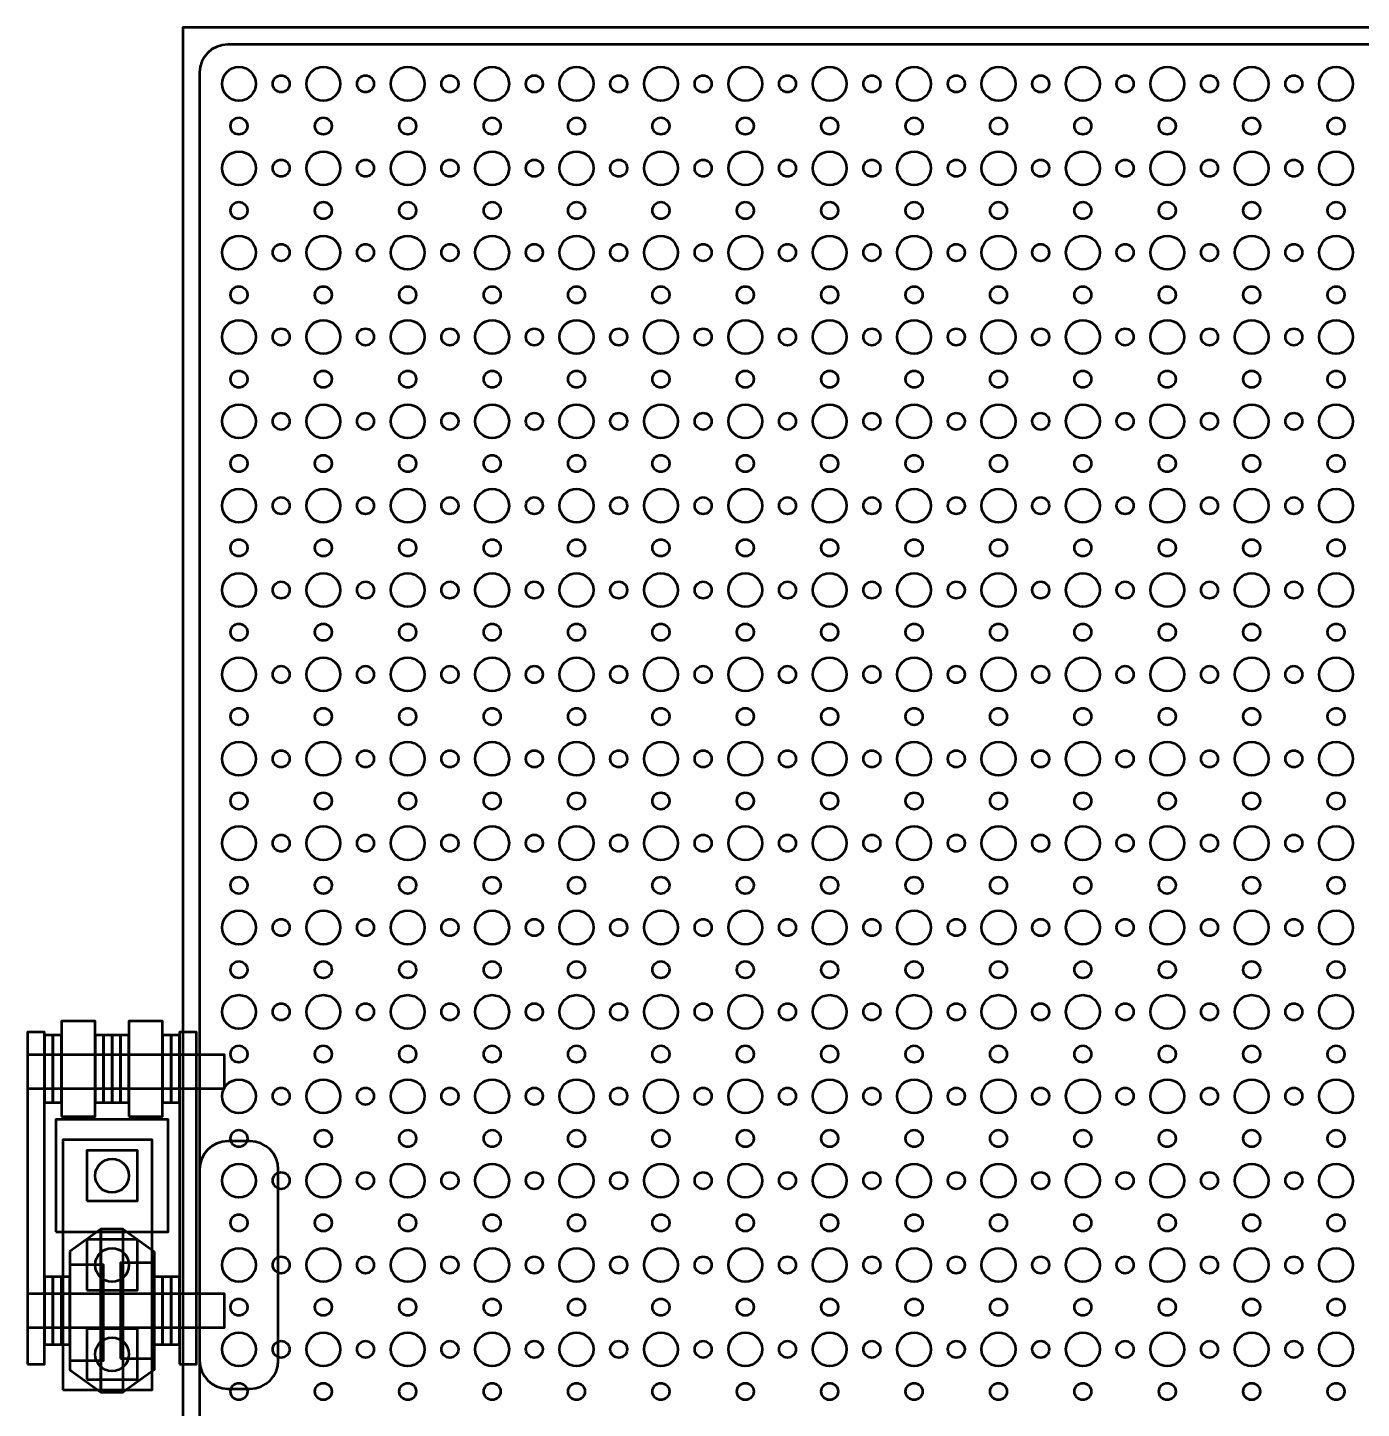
# Model space of a CAD drawing. Header units: centimetres. Extents: x -60 to 64, y -83 to 107.
# Drawn here: x -24.76 to -1.05, y 51.45 to 76 of the extents above; entities that cross this region are included whole.
import ezdxf

# ---------------------------------------------------------------- set-up
doc = ezdxf.new("R2010")
doc.units = ezdxf.units.CM
doc.header["$MEASUREMENT"] = 0
doc.layers.add('Layer 1', color=7, linetype='Continuous')

msp = doc.modelspace()

# ---------------------------------------------------------------- linework, layer by layer
at = {"layer": 'Layer 1', "color": 4, "lineweight": 53}
for points in [[(-22, 32), (22, 32), (22, 76), (-22, 76), (-22, 32)], [(-24.256, 54.5875), (-22.256, 54.5875), (-22.256, 56.5875), (-24.256, 56.5875), (-24.256, 54.5875)]]:
    msp.add_lwpolyline(points, close=True, dxfattribs=at)
at = {"layer": 'Layer 1', "color": 1, "lineweight": 53}
for points in [[(-24.15599, 56.6375), (-23.55599, 56.6375), (-23.55599, 58.3375), (-24.15599, 58.3375), (-24.15599, 56.6375)], [(-22.95599, 56.6375), (-22.35599, 56.6375), (-22.35599, 58.3375), (-22.95599, 58.3375), (-22.95599, 56.6375)], [(-23.10601, 52.33738), (-22.50601, 52.33738), (-22.50601, 54.03738), (-23.10601, 54.03738), (-23.10601, 52.33738)], [(-24.00601, 52.30432), (-23.40601, 52.30432), (-23.40601, 54.00432), (-24.00601, 54.00432), (-24.00601, 52.30432)]]:
    msp.add_lwpolyline(points, close=True, dxfattribs=at)
at = {"layer": 'Layer 1', "color": 30, "lineweight": 53}
for points in [[(-24.75599, 52.23751), (-24.45599, 52.23751), (-24.45599, 58.13751), (-24.75599, 58.13751), (-24.75599, 52.23751)], [(-22.05599, 52.23751), (-21.75599, 52.23751), (-21.75599, 58.13751), (-22.05599, 58.13751), (-22.05599, 52.23751)]]:
    msp.add_lwpolyline(points, close=True, dxfattribs=at)
at = {"layer": 'Layer 1', "color": 202, "lineweight": 53}
for points in [[(-24.45599, 56.8875), (-24.30599, 56.8875), (-24.30599, 58.0875), (-24.45599, 58.0875), (-24.45599, 56.8875)], [(-24.30599, 56.8875), (-24.15599, 56.8875), (-24.15599, 58.0875), (-24.30599, 58.0875), (-24.30599, 56.8875)], [(-23.55599, 56.8875), (-23.40599, 56.8875), (-23.40599, 58.0875), (-23.55599, 58.0875), (-23.55599, 56.8875)], [(-23.40599, 56.8875), (-23.25599, 56.8875), (-23.25599, 58.0875), (-23.40599, 58.0875), (-23.40599, 56.8875)], [(-23.25599, 56.8875), (-23.10599, 56.8875), (-23.10599, 58.0875), (-23.25599, 58.0875), (-23.25599, 56.8875)], [(-23.10599, 56.8875), (-22.95599, 56.8875), (-22.95599, 58.0875), (-23.10599, 58.0875), (-23.10599, 56.8875)], [(-22.35599, 56.8875), (-22.20599, 56.8875), (-22.20599, 58.0875), (-22.35599, 58.0875), (-22.35599, 56.8875)], [(-22.20599, 56.8875), (-22.05599, 56.8875), (-22.05599, 58.0875), (-22.20599, 58.0875), (-22.20599, 56.8875)], [(-24.45599, 52.58751), (-24.30599, 52.58751), (-24.30599, 53.78751), (-24.45599, 53.78751), (-24.45599, 52.58751)], [(-24.30599, 52.58751), (-24.15599, 52.58751), (-24.15599, 53.78751), (-24.30599, 53.78751), (-24.30599, 52.58751)], [(-24.15599, 52.58751), (-24.00599, 52.58751), (-24.00599, 53.78751), (-24.15599, 53.78751), (-24.15599, 52.58751)], [(-22.50599, 52.58751), (-22.35599, 52.58751), (-22.35599, 53.78751), (-22.50599, 53.78751), (-22.50599, 52.58751)], [(-22.35599, 52.58751), (-22.20599, 52.58751), (-22.20599, 53.78751), (-22.35599, 53.78751), (-22.35599, 52.58751)], [(-22.20599, 52.58751), (-22.05599, 52.58751), (-22.05599, 53.78751), (-22.20599, 53.78751), (-22.20599, 52.58751)]]:
    msp.add_lwpolyline(points, close=True, dxfattribs=at)
at = {"layer": 'Layer 1', "lineweight": 53}
for points in [[(-24.13001, 51.7775), (-22.54251, 51.7775), (-22.54251, 56.2225), (-24.13001, 56.2225), (-24.13001, 51.7775)], [(-23.706, 55.1375), (-22.806, 55.1375), (-22.806, 56.0375), (-23.706, 56.0375), (-23.706, 55.1375)], [(-23.45601, 51.73738), (-23.05601, 51.73738), (-23.05601, 54.63738), (-23.45601, 54.63738), (-23.45601, 51.73738)], [(-23.706, 53.55), (-22.806, 53.55), (-22.806, 54.45), (-23.706, 54.45), (-23.706, 53.55)], [(-23.706, 51.9625), (-22.806, 51.9625), (-22.806, 52.8625), (-23.706, 52.8625), (-23.706, 51.9625)]]:
    msp.add_lwpolyline(points, close=True, dxfattribs=at)
at = {"layer": 'Layer 1', "color": 6, "lineweight": 53}
for centre, major_axis in [((-20.99999, 74.99999), (0, 0.30001)), ((-20.25, 75), (0, 0.15)), ((-19.49999, 74.99999), (0, 0.30001)), ((-18.75, 75), (0, 0.15)), ((-17.99999, 74.99999), (0, 0.30001)), ((-17.25, 75), (0, 0.15)), ((-16.49999, 74.99999), (0, 0.30001)), ((-15.75, 75), (0, 0.15)), ((-14.99999, 74.99999), (0, 0.30001)), ((-14.25, 75), (0, 0.15)), ((-13.49999, 74.99999), (0, 0.30001)), ((-12.75, 75), (0, 0.15)), ((-11.99999, 74.99999), (0, 0.30001)), ((-11.25, 75), (0, 0.15)), ((-10.49999, 74.99999), (0, 0.30001)), ((-9.75, 75), (0, 0.15)), ((-8.99999, 74.99999), (0, 0.30001)), ((-8.25, 75), (0, 0.15)), ((-7.49999, 74.99999), (0, 0.30001)), ((-6.75, 75), (0, 0.15)), ((-5.99999, 74.99999), (0, 0.30001)), ((-5.25, 75), (0, 0.15)), ((-4.49999, 74.99999), (0, 0.30001)), ((-3.75, 75), (0, 0.15)), ((-2.99999, 74.99999), (0, 0.30001)), ((-2.25, 75), (0, 0.15)), ((-1.49999, 74.99999), (0, 0.30001)), ((-21, 74.25), (0, 0.15)), ((-19.5, 74.25), (0, 0.15)), ((-18, 74.25), (0, 0.15)), ((-16.5, 74.25), (0, 0.15)), ((-15, 74.25), (0, 0.15)), ((-13.5, 74.25), (0, 0.15)), ((-12, 74.25), (0, 0.15)), ((-10.5, 74.25), (0, 0.15)), ((-9, 74.25), (0, 0.15)), ((-7.5, 74.25), (0, 0.15)), ((-6, 74.25), (0, 0.15)), ((-4.5, 74.25), (0, 0.15)), ((-3, 74.25), (0, 0.15)), ((-1.5, 74.25), (0, 0.15)), ((-20.99999, 73.49999), (0, 0.30001)), ((-20.25, 73.5), (0, 0.15)), ((-19.49999, 73.49999), (0, 0.30001)), ((-18.75, 73.5), (0, 0.15)), ((-17.99999, 73.49999), (0, 0.30001)), ((-17.25, 73.5), (0, 0.15)), ((-16.49999, 73.49999), (0, 0.30001)), ((-15.75, 73.5), (0, 0.15)), ((-14.99999, 73.49999), (0, 0.30001)), ((-14.25, 73.5), (0, 0.15)), ((-13.49999, 73.49999), (0, 0.30001)), ((-12.75, 73.5), (0, 0.15)), ((-11.99999, 73.49999), (0, 0.30001)), ((-11.25, 73.5), (0, 0.15)), ((-10.49999, 73.49999), (0, 0.30001)), ((-9.75, 73.5), (0, 0.15)), ((-8.99999, 73.49999), (0, 0.30001)), ((-8.25, 73.5), (0, 0.15)), ((-7.49999, 73.49999), (0, 0.30001)), ((-6.75, 73.5), (0, 0.15)), ((-5.99999, 73.49999), (0, 0.30001)), ((-5.25, 73.5), (0, 0.15)), ((-4.49999, 73.49999), (0, 0.30001)), ((-3.75, 73.5), (0, 0.15)), ((-2.99999, 73.49999), (0, 0.30001)), ((-2.25, 73.5), (0, 0.15)), ((-1.49999, 73.49999), (0, 0.30001)), ((-21, 72.75), (0, 0.15)), ((-19.5, 72.75), (0, 0.15)), ((-18, 72.75), (0, 0.15)), ((-16.5, 72.75), (0, 0.15)), ((-15, 72.75), (0, 0.15)), ((-13.5, 72.75), (0, 0.15)), ((-12, 72.75), (0, 0.15)), ((-10.5, 72.75), (0, 0.15)), ((-9, 72.75), (0, 0.15)), ((-7.5, 72.75), (0, 0.15)), ((-6, 72.75), (0, 0.15)), ((-4.5, 72.75), (0, 0.15)), ((-3, 72.75), (0, 0.15)), ((-1.5, 72.75), (0, 0.15)), ((-20.99999, 71.99999), (0, 0.30001)), ((-19.49999, 71.99999), (0, 0.30001)), ((-17.99999, 71.99999), (0, 0.30001)), ((-16.49999, 71.99999), (0, 0.30001)), ((-14.99999, 71.99999), (0, 0.30001)), ((-13.49999, 71.99999), (0, 0.30001)), ((-11.99999, 71.99999), (0, 0.30001)), ((-10.49999, 71.99999), (0, 0.30001)), ((-8.99999, 71.99999), (0, 0.30001)), ((-7.49999, 71.99999), (0, 0.30001)), ((-5.99999, 71.99999), (0, 0.30001)), ((-4.49999, 71.99999), (0, 0.30001)), ((-2.99999, 71.99999), (0, 0.30001)), ((-1.49999, 71.99999), (0, 0.30001)), ((-20.25, 72), (0, 0.15)), ((-18.75, 72), (0, 0.15)), ((-17.25, 72), (0, 0.15)), ((-15.75, 72), (0, 0.15)), ((-14.25, 72), (0, 0.15)), ((-12.75, 72), (0, 0.15)), ((-11.25, 72), (0, 0.15)), ((-9.75, 72), (0, 0.15)), ((-8.25, 72), (0, 0.15)), ((-6.75, 72), (0, 0.15)), ((-5.25, 72), (0, 0.15)), ((-3.75, 72), (0, 0.15)), ((-2.25, 72), (0, 0.15)), ((-21, 71.25), (0, 0.15)), ((-19.5, 71.25), (0, 0.15)), ((-18, 71.25), (0, 0.15)), ((-16.5, 71.25), (0, 0.15)), ((-15, 71.25), (0, 0.15)), ((-13.5, 71.25), (0, 0.15)), ((-12, 71.25), (0, 0.15)), ((-10.5, 71.25), (0, 0.15)), ((-9, 71.25), (0, 0.15)), ((-7.5, 71.25), (0, 0.15)), ((-6, 71.25), (0, 0.15)), ((-4.5, 71.25), (0, 0.15)), ((-3, 71.25), (0, 0.15)), ((-1.5, 71.25), (0, 0.15)), ((-20.99999, 70.49999), (0, 0.30001)), ((-19.49999, 70.49999), (0, 0.30001)), ((-17.99999, 70.49999), (0, 0.30001)), ((-16.49999, 70.49999), (0, 0.30001)), ((-14.99999, 70.49999), (0, 0.30001)), ((-13.49999, 70.49999), (0, 0.30001)), ((-11.99999, 70.49999), (0, 0.30001)), ((-10.49999, 70.49999), (0, 0.30001)), ((-8.99999, 70.49999), (0, 0.30001)), ((-7.49999, 70.49999), (0, 0.30001)), ((-5.99999, 70.49999), (0, 0.30001)), ((-4.49999, 70.49999), (0, 0.30001)), ((-2.99999, 70.49999), (0, 0.30001)), ((-1.49999, 70.49999), (0, 0.30001)), ((-20.25, 70.5), (0, 0.15)), ((-18.75, 70.5), (0, 0.15)), ((-17.25, 70.5), (0, 0.15)), ((-15.75, 70.5), (0, 0.15)), ((-14.25, 70.5), (0, 0.15)), ((-12.75, 70.5), (0, 0.15)), ((-11.25, 70.5), (0, 0.15)), ((-9.75, 70.5), (0, 0.15)), ((-8.25, 70.5), (0, 0.15)), ((-6.75, 70.5), (0, 0.15)), ((-5.25, 70.5), (0, 0.15)), ((-3.75, 70.5), (0, 0.15)), ((-2.25, 70.5), (0, 0.15)), ((-21, 69.75), (0, 0.15)), ((-19.5, 69.75), (0, 0.15)), ((-18, 69.75), (0, 0.15)), ((-16.5, 69.75), (0, 0.15)), ((-15, 69.75), (0, 0.15)), ((-13.5, 69.75), (0, 0.15)), ((-12, 69.75), (0, 0.15)), ((-10.5, 69.75), (0, 0.15)), ((-9, 69.75), (0, 0.15)), ((-7.5, 69.75), (0, 0.15)), ((-6, 69.75), (0, 0.15)), ((-4.5, 69.75), (0, 0.15)), ((-3, 69.75), (0, 0.15)), ((-1.5, 69.75), (0, 0.15)), ((-20.99999, 68.99999), (0, 0.30001)), ((-19.49999, 68.99999), (0, 0.30001)), ((-17.99999, 68.99999), (0, 0.30001)), ((-16.49999, 68.99999), (0, 0.30001)), ((-14.99999, 68.99999), (0, 0.30001)), ((-13.49999, 68.99999), (0, 0.30001)), ((-11.99999, 68.99999), (0, 0.30001)), ((-10.49999, 68.99999), (0, 0.30001)), ((-8.99999, 68.99999), (0, 0.30001)), ((-7.49999, 68.99999), (0, 0.30001)), ((-5.99999, 68.99999), (0, 0.30001)), ((-4.49999, 68.99999), (0, 0.30001)), ((-2.99999, 68.99999), (0, 0.30001)), ((-1.49999, 68.99999), (0, 0.30001)), ((-20.25, 69), (0, 0.15)), ((-18.75, 69), (0, 0.15)), ((-17.25, 69), (0, 0.15)), ((-15.75, 69), (0, 0.15)), ((-14.25, 69), (0, 0.15)), ((-12.75, 69), (0, 0.15)), ((-11.25, 69), (0, 0.15)), ((-9.75, 69), (0, 0.15)), ((-8.25, 69), (0, 0.15)), ((-6.75, 69), (0, 0.15)), ((-5.25, 69), (0, 0.15)), ((-3.75, 69), (0, 0.15)), ((-2.25, 69), (0, 0.15)), ((-21, 68.25), (0, 0.15)), ((-19.5, 68.25), (0, 0.15)), ((-18, 68.25), (0, 0.15)), ((-16.5, 68.25), (0, 0.15)), ((-15, 68.25), (0, 0.15)), ((-13.5, 68.25), (0, 0.15)), ((-12, 68.25), (0, 0.15)), ((-10.5, 68.25), (0, 0.15)), ((-9, 68.25), (0, 0.15)), ((-7.5, 68.25), (0, 0.15)), ((-6, 68.25), (0, 0.15)), ((-4.5, 68.25), (0, 0.15)), ((-3, 68.25), (0, 0.15)), ((-1.5, 68.25), (0, 0.15)), ((-20.99999, 67.49999), (0, 0.30001)), ((-19.49999, 67.49999), (0, 0.30001)), ((-17.99999, 67.49999), (0, 0.30001)), ((-16.49999, 67.49999), (0, 0.30001)), ((-14.99999, 67.49999), (0, 0.30001)), ((-13.49999, 67.49999), (0, 0.30001)), ((-11.99999, 67.49999), (0, 0.30001)), ((-10.49999, 67.49999), (0, 0.30001)), ((-8.99999, 67.49999), (0, 0.30001)), ((-7.49999, 67.49999), (0, 0.30001)), ((-5.99999, 67.49999), (0, 0.30001)), ((-4.49999, 67.49999), (0, 0.30001)), ((-2.99999, 67.49999), (0, 0.30001)), ((-1.49999, 67.49999), (0, 0.30001)), ((-20.25, 67.5), (0, 0.15)), ((-18.75, 67.5), (0, 0.15)), ((-17.25, 67.5), (0, 0.15)), ((-15.75, 67.5), (0, 0.15)), ((-14.25, 67.5), (0, 0.15)), ((-12.75, 67.5), (0, 0.15)), ((-11.25, 67.5), (0, 0.15)), ((-9.75, 67.5), (0, 0.15)), ((-8.25, 67.5), (0, 0.15)), ((-6.75, 67.5), (0, 0.15)), ((-5.25, 67.5), (0, 0.15)), ((-3.75, 67.5), (0, 0.15)), ((-2.25, 67.5), (0, 0.15)), ((-21, 66.75), (0, 0.15)), ((-19.5, 66.75), (0, 0.15)), ((-18, 66.75), (0, 0.15)), ((-16.5, 66.75), (0, 0.15)), ((-15, 66.75), (0, 0.15)), ((-13.5, 66.75), (0, 0.15)), ((-12, 66.75), (0, 0.15)), ((-10.5, 66.75), (0, 0.15)), ((-9, 66.75), (0, 0.15)), ((-7.5, 66.75), (0, 0.15)), ((-6, 66.75), (0, 0.15)), ((-4.5, 66.75), (0, 0.15)), ((-3, 66.75), (0, 0.15)), ((-1.5, 66.75), (0, 0.15)), ((-20.99999, 65.99999), (0, 0.30001)), ((-19.49999, 65.99999), (0, 0.30001)), ((-17.99999, 65.99999), (0, 0.30001)), ((-16.49999, 65.99999), (0, 0.30001)), ((-14.99999, 65.99999), (0, 0.30001)), ((-13.49999, 65.99999), (0, 0.30001)), ((-11.99999, 65.99999), (0, 0.30001)), ((-10.49999, 65.99999), (0, 0.30001)), ((-8.99999, 65.99999), (0, 0.30001)), ((-7.49999, 65.99999), (0, 0.30001)), ((-5.99999, 65.99999), (0, 0.30001)), ((-4.49999, 65.99999), (0, 0.30001)), ((-2.99999, 65.99999), (0, 0.30001)), ((-1.49999, 65.99999), (0, 0.30001)), ((-20.25, 66), (0, 0.15)), ((-18.75, 66), (0, 0.15)), ((-17.25, 66), (0, 0.15)), ((-15.75, 66), (0, 0.15)), ((-14.25, 66), (0, 0.15)), ((-12.75, 66), (0, 0.15)), ((-11.25, 66), (0, 0.15)), ((-9.75, 66), (0, 0.15)), ((-8.25, 66), (0, 0.15)), ((-6.75, 66), (0, 0.15)), ((-5.25, 66), (0, 0.15)), ((-3.75, 66), (0, 0.15)), ((-2.25, 66), (0, 0.15)), ((-21, 65.25), (0, 0.15)), ((-19.5, 65.25), (0, 0.15)), ((-18, 65.25), (0, 0.15)), ((-16.5, 65.25), (0, 0.15)), ((-15, 65.25), (0, 0.15)), ((-13.5, 65.25), (0, 0.15)), ((-12, 65.25), (0, 0.15)), ((-10.5, 65.25), (0, 0.15)), ((-9, 65.25), (0, 0.15)), ((-7.5, 65.25), (0, 0.15)), ((-6, 65.25), (0, 0.15)), ((-4.5, 65.25), (0, 0.15)), ((-3, 65.25), (0, 0.15)), ((-1.5, 65.25), (0, 0.15)), ((-20.99999, 64.49999), (0, 0.30001)), ((-20.25, 64.5), (0, 0.15)), ((-19.49999, 64.49999), (0, 0.30001)), ((-18.75, 64.5), (0, 0.15)), ((-17.99999, 64.49999), (0, 0.30001)), ((-17.25, 64.5), (0, 0.15)), ((-16.49999, 64.49999), (0, 0.30001)), ((-15.75, 64.5), (0, 0.15)), ((-14.99999, 64.49999), (0, 0.30001)), ((-14.25, 64.5), (0, 0.15)), ((-13.49999, 64.49999), (0, 0.30001)), ((-12.75, 64.5), (0, 0.15)), ((-11.99999, 64.49999), (0, 0.30001)), ((-11.25, 64.5), (0, 0.15)), ((-10.49999, 64.49999), (0, 0.30001)), ((-9.75, 64.5), (0, 0.15)), ((-8.99999, 64.49999), (0, 0.30001)), ((-8.25, 64.5), (0, 0.15)), ((-7.49999, 64.49999), (0, 0.30001)), ((-6.75, 64.5), (0, 0.15)), ((-5.99999, 64.49999), (0, 0.30001)), ((-5.25, 64.5), (0, 0.15)), ((-4.49999, 64.49999), (0, 0.30001)), ((-3.75, 64.5), (0, 0.15)), ((-2.99999, 64.49999), (0, 0.30001)), ((-2.25, 64.5), (0, 0.15)), ((-1.49999, 64.49999), (0, 0.30001)), ((-21, 63.75), (0, 0.15)), ((-19.5, 63.75), (0, 0.15)), ((-18, 63.75), (0, 0.15)), ((-16.5, 63.75), (0, 0.15)), ((-15, 63.75), (0, 0.15)), ((-13.5, 63.75), (0, 0.15)), ((-12, 63.75), (0, 0.15)), ((-10.5, 63.75), (0, 0.15)), ((-9, 63.75), (0, 0.15)), ((-7.5, 63.75), (0, 0.15)), ((-6, 63.75), (0, 0.15)), ((-4.5, 63.75), (0, 0.15)), ((-3, 63.75), (0, 0.15)), ((-1.5, 63.75), (0, 0.15)), ((-20.99999, 62.99999), (0, 0.30001)), ((-20.25, 63), (0, 0.15)), ((-19.49999, 62.99999), (0, 0.30001)), ((-18.75, 63), (0, 0.15)), ((-17.99999, 62.99999), (0, 0.30001)), ((-17.25, 63), (0, 0.15)), ((-16.49999, 62.99999), (0, 0.30001)), ((-15.75, 63), (0, 0.15)), ((-14.99999, 62.99999), (0, 0.30001)), ((-14.25, 63), (0, 0.15)), ((-13.49999, 62.99999), (0, 0.30001)), ((-12.75, 63), (0, 0.15)), ((-11.99999, 62.99999), (0, 0.30001)), ((-11.25, 63), (0, 0.15)), ((-10.49999, 62.99999), (0, 0.30001)), ((-9.75, 63), (0, 0.15)), ((-8.99999, 62.99999), (0, 0.30001)), ((-8.25, 63), (0, 0.15)), ((-7.49999, 62.99999), (0, 0.30001)), ((-6.75, 63), (0, 0.15)), ((-5.99999, 62.99999), (0, 0.30001)), ((-5.25, 63), (0, 0.15)), ((-4.49999, 62.99999), (0, 0.30001)), ((-3.75, 63), (0, 0.15)), ((-2.99999, 62.99999), (0, 0.30001)), ((-2.25, 63), (0, 0.15)), ((-1.49999, 62.99999), (0, 0.30001)), ((-21, 62.25), (0, 0.15)), ((-19.5, 62.25), (0, 0.15)), ((-18, 62.25), (0, 0.15)), ((-16.5, 62.25), (0, 0.15)), ((-15, 62.25), (0, 0.15)), ((-13.5, 62.25), (0, 0.15)), ((-12, 62.25), (0, 0.15)), ((-10.5, 62.25), (0, 0.15)), ((-9, 62.25), (0, 0.15)), ((-7.5, 62.25), (0, 0.15)), ((-6, 62.25), (0, 0.15)), ((-4.5, 62.25), (0, 0.15)), ((-3, 62.25), (0, 0.15)), ((-1.5, 62.25), (0, 0.15)), ((-20.99999, 61.49999), (0, 0.30001)), ((-20.25, 61.5), (0, 0.15)), ((-19.49999, 61.49999), (0, 0.30001)), ((-18.75, 61.5), (0, 0.15)), ((-17.99999, 61.49999), (0, 0.30001)), ((-17.25, 61.5), (0, 0.15)), ((-16.49999, 61.49999), (0, 0.30001)), ((-15.75, 61.5), (0, 0.15)), ((-14.99999, 61.49999), (0, 0.30001)), ((-14.25, 61.5), (0, 0.15)), ((-13.49999, 61.49999), (0, 0.30001)), ((-12.75, 61.5), (0, 0.15)), ((-11.99999, 61.49999), (0, 0.30001)), ((-11.25, 61.5), (0, 0.15)), ((-10.49999, 61.49999), (0, 0.30001)), ((-9.75, 61.5), (0, 0.15)), ((-8.99999, 61.49999), (0, 0.30001)), ((-8.25, 61.5), (0, 0.15)), ((-7.49999, 61.49999), (0, 0.30001)), ((-6.75, 61.5), (0, 0.15)), ((-5.99999, 61.49999), (0, 0.30001)), ((-5.25, 61.5), (0, 0.15)), ((-4.49999, 61.49999), (0, 0.30001)), ((-3.75, 61.5), (0, 0.15)), ((-2.99999, 61.49999), (0, 0.30001)), ((-2.25, 61.5), (0, 0.15)), ((-1.49999, 61.49999), (0, 0.30001)), ((-21, 60.75), (0, 0.15)), ((-19.5, 60.75), (0, 0.15)), ((-18, 60.75), (0, 0.15)), ((-16.5, 60.75), (0, 0.15)), ((-15, 60.75), (0, 0.15)), ((-13.5, 60.75), (0, 0.15)), ((-12, 60.75), (0, 0.15)), ((-10.5, 60.75), (0, 0.15)), ((-9, 60.75), (0, 0.15)), ((-7.5, 60.75), (0, 0.15)), ((-6, 60.75), (0, 0.15)), ((-4.5, 60.75), (0, 0.15)), ((-3, 60.75), (0, 0.15)), ((-1.5, 60.75), (0, 0.15)), ((-20.99999, 59.99999), (0, 0.30001)), ((-20.25, 60), (0, 0.15)), ((-19.49999, 59.99999), (0, 0.30001)), ((-18.75, 60), (0, 0.15)), ((-17.99999, 59.99999), (0, 0.30001)), ((-17.25, 60), (0, 0.15)), ((-16.49999, 59.99999), (0, 0.30001)), ((-15.75, 60), (0, 0.15)), ((-14.99999, 59.99999), (0, 0.30001)), ((-14.25, 60), (0, 0.15)), ((-13.49999, 59.99999), (0, 0.30001)), ((-12.75, 60), (0, 0.15)), ((-11.99999, 59.99999), (0, 0.30001)), ((-11.25, 60), (0, 0.15)), ((-10.49999, 59.99999), (0, 0.30001)), ((-9.75, 60), (0, 0.15)), ((-8.99999, 59.99999), (0, 0.30001)), ((-8.25, 60), (0, 0.15)), ((-7.49999, 59.99999), (0, 0.30001)), ((-6.75, 60), (0, 0.15)), ((-5.99999, 59.99999), (0, 0.30001)), ((-5.25, 60), (0, 0.15)), ((-4.49999, 59.99999), (0, 0.30001)), ((-3.75, 60), (0, 0.15)), ((-2.99999, 59.99999), (0, 0.30001)), ((-2.25, 60), (0, 0.15)), ((-1.49999, 59.99999), (0, 0.30001)), ((-21, 59.25), (0, 0.15)), ((-19.5, 59.25), (0, 0.15)), ((-18, 59.25), (0, 0.15)), ((-16.5, 59.25), (0, 0.15)), ((-15, 59.25), (0, 0.15)), ((-13.5, 59.25), (0, 0.15)), ((-12, 59.25), (0, 0.15)), ((-10.5, 59.25), (0, 0.15)), ((-9, 59.25), (0, 0.15)), ((-7.5, 59.25), (0, 0.15)), ((-6, 59.25), (0, 0.15)), ((-4.5, 59.25), (0, 0.15)), ((-3, 59.25), (0, 0.15)), ((-1.5, 59.25), (0, 0.15)), ((-20.99999, 58.49999), (0, 0.30001)), ((-19.49999, 58.49999), (0, 0.30001)), ((-17.99999, 58.49999), (0, 0.30001)), ((-16.49999, 58.49999), (0, 0.30001)), ((-14.99999, 58.49999), (0, 0.30001)), ((-13.49999, 58.49999), (0, 0.30001)), ((-11.99999, 58.49999), (0, 0.30001)), ((-10.49999, 58.49999), (0, 0.30001)), ((-8.99999, 58.49999), (0, 0.30001)), ((-7.49999, 58.49999), (0, 0.30001)), ((-5.99999, 58.49999), (0, 0.30001)), ((-4.49999, 58.49999), (0, 0.30001)), ((-2.99999, 58.49999), (0, 0.30001)), ((-1.49999, 58.49999), (0, 0.30001)), ((-20.25, 58.5), (0, 0.15)), ((-18.75, 58.5), (0, 0.15)), ((-17.25, 58.5), (0, 0.15)), ((-15.75, 58.5), (0, 0.15)), ((-14.25, 58.5), (0, 0.15)), ((-12.75, 58.5), (0, 0.15)), ((-11.25, 58.5), (0, 0.15)), ((-9.75, 58.5), (0, 0.15)), ((-8.25, 58.5), (0, 0.15)), ((-6.75, 58.5), (0, 0.15)), ((-5.25, 58.5), (0, 0.15)), ((-3.75, 58.5), (0, 0.15)), ((-2.25, 58.5), (0, 0.15)), ((-21, 57.75), (0, 0.15)), ((-19.5, 57.75), (0, 0.15)), ((-18, 57.75), (0, 0.15)), ((-16.5, 57.75), (0, 0.15)), ((-15, 57.75), (0, 0.15)), ((-13.5, 57.75), (0, 0.15)), ((-12, 57.75), (0, 0.15)), ((-10.5, 57.75), (0, 0.15)), ((-9, 57.75), (0, 0.15)), ((-7.5, 57.75), (0, 0.15)), ((-6, 57.75), (0, 0.15)), ((-4.5, 57.75), (0, 0.15)), ((-3, 57.75), (0, 0.15)), ((-1.5, 57.75), (0, 0.15)), ((-20.99999, 56.99999), (0, 0.30001)), ((-19.49999, 56.99999), (0, 0.30001)), ((-17.99999, 56.99999), (0, 0.30001)), ((-16.49999, 56.99999), (0, 0.30001)), ((-14.99999, 56.99999), (0, 0.30001)), ((-13.49999, 56.99999), (0, 0.30001)), ((-11.99999, 56.99999), (0, 0.30001)), ((-10.49999, 56.99999), (0, 0.30001)), ((-8.99999, 56.99999), (0, 0.30001)), ((-7.49999, 56.99999), (0, 0.30001)), ((-5.99999, 56.99999), (0, 0.30001)), ((-4.49999, 56.99999), (0, 0.30001)), ((-2.99999, 56.99999), (0, 0.30001)), ((-1.49999, 56.99999), (0, 0.30001)), ((-20.25, 57), (0, 0.15)), ((-18.75, 57), (0, 0.15)), ((-17.25, 57), (0, 0.15)), ((-15.75, 57), (0, 0.15)), ((-14.25, 57), (0, 0.15)), ((-12.75, 57), (0, 0.15)), ((-11.25, 57), (0, 0.15)), ((-9.75, 57), (0, 0.15)), ((-8.25, 57), (0, 0.15)), ((-6.75, 57), (0, 0.15)), ((-5.25, 57), (0, 0.15)), ((-3.75, 57), (0, 0.15)), ((-2.25, 57), (0, 0.15)), ((-21, 56.25), (0, 0.15)), ((-19.5, 56.25), (0, 0.15)), ((-18, 56.25), (0, 0.15)), ((-16.5, 56.25), (0, 0.15)), ((-15, 56.25), (0, 0.15)), ((-13.5, 56.25), (0, 0.15)), ((-12, 56.25), (0, 0.15)), ((-10.5, 56.25), (0, 0.15)), ((-9, 56.25), (0, 0.15)), ((-7.5, 56.25), (0, 0.15)), ((-6, 56.25), (0, 0.15)), ((-4.5, 56.25), (0, 0.15)), ((-3, 56.25), (0, 0.15)), ((-1.5, 56.25), (0, 0.15)), ((-20.99999, 55.49999), (0, 0.30001)), ((-19.49999, 55.49999), (0, 0.30001)), ((-17.99999, 55.49999), (0, 0.30001)), ((-16.49999, 55.49999), (0, 0.30001)), ((-14.99999, 55.49999), (0, 0.30001)), ((-13.49999, 55.49999), (0, 0.30001)), ((-11.99999, 55.49999), (0, 0.30001)), ((-10.49999, 55.49999), (0, 0.30001)), ((-8.99999, 55.49999), (0, 0.30001)), ((-7.49999, 55.49999), (0, 0.30001)), ((-5.99999, 55.49999), (0, 0.30001)), ((-4.49999, 55.49999), (0, 0.30001)), ((-2.99999, 55.49999), (0, 0.30001)), ((-1.49999, 55.49999), (0, 0.30001)), ((-20.25, 55.5), (0, 0.15)), ((-18.75, 55.5), (0, 0.15)), ((-17.25, 55.5), (0, 0.15)), ((-15.75, 55.5), (0, 0.15)), ((-14.25, 55.5), (0, 0.15)), ((-12.75, 55.5), (0, 0.15)), ((-11.25, 55.5), (0, 0.15)), ((-9.75, 55.5), (0, 0.15)), ((-8.25, 55.5), (0, 0.15)), ((-6.75, 55.5), (0, 0.15)), ((-5.25, 55.5), (0, 0.15)), ((-3.75, 55.5), (0, 0.15)), ((-2.25, 55.5), (0, 0.15)), ((-21, 54.75), (0, 0.15)), ((-19.5, 54.75), (0, 0.15)), ((-18, 54.75), (0, 0.15)), ((-16.5, 54.75), (0, 0.15)), ((-15, 54.75), (0, 0.15)), ((-13.5, 54.75), (0, 0.15)), ((-12, 54.75), (0, 0.15)), ((-10.5, 54.75), (0, 0.15)), ((-9, 54.75), (0, 0.15)), ((-7.5, 54.75), (0, 0.15)), ((-6, 54.75), (0, 0.15)), ((-4.5, 54.75), (0, 0.15)), ((-3, 54.75), (0, 0.15)), ((-1.5, 54.75), (0, 0.15)), ((-20.99999, 53.99999), (0, 0.30001)), ((-19.49999, 53.99999), (0, 0.30001)), ((-17.99999, 53.99999), (0, 0.30001)), ((-16.49999, 53.99999), (0, 0.30001)), ((-14.99999, 53.99999), (0, 0.30001)), ((-13.49999, 53.99999), (0, 0.30001)), ((-11.99999, 53.99999), (0, 0.30001)), ((-10.49999, 53.99999), (0, 0.30001)), ((-8.99999, 53.99999), (0, 0.30001)), ((-7.49999, 53.99999), (0, 0.30001)), ((-5.99999, 53.99999), (0, 0.30001)), ((-4.49999, 53.99999), (0, 0.30001)), ((-2.99999, 53.99999), (0, 0.30001)), ((-1.49999, 53.99999), (0, 0.30001)), ((-20.25, 54), (0, 0.15)), ((-18.75, 54), (0, 0.15)), ((-17.25, 54), (0, 0.15)), ((-15.75, 54), (0, 0.15)), ((-14.25, 54), (0, 0.15)), ((-12.75, 54), (0, 0.15)), ((-11.25, 54), (0, 0.15)), ((-9.75, 54), (0, 0.15)), ((-8.25, 54), (0, 0.15)), ((-6.75, 54), (0, 0.15)), ((-5.25, 54), (0, 0.15)), ((-3.75, 54), (0, 0.15)), ((-2.25, 54), (0, 0.15)), ((-21, 53.25), (0, 0.15)), ((-19.5, 53.25), (0, 0.15)), ((-18, 53.25), (0, 0.15)), ((-16.5, 53.25), (0, 0.15)), ((-15, 53.25), (0, 0.15)), ((-13.5, 53.25), (0, 0.15)), ((-12, 53.25), (0, 0.15)), ((-10.5, 53.25), (0, 0.15)), ((-9, 53.25), (0, 0.15)), ((-7.5, 53.25), (0, 0.15)), ((-6, 53.25), (0, 0.15)), ((-4.5, 53.25), (0, 0.15)), ((-3, 53.25), (0, 0.15)), ((-1.5, 53.25), (0, 0.15)), ((-20.99999, 52.49999), (0, 0.30001)), ((-19.49999, 52.49999), (0, 0.30001)), ((-17.99999, 52.49999), (0, 0.30001)), ((-16.49999, 52.49999), (0, 0.30001)), ((-14.99999, 52.49999), (0, 0.30001)), ((-13.49999, 52.49999), (0, 0.30001)), ((-11.99999, 52.49999), (0, 0.30001)), ((-10.49999, 52.49999), (0, 0.30001)), ((-8.99999, 52.49999), (0, 0.30001)), ((-7.49999, 52.49999), (0, 0.30001)), ((-5.99999, 52.49999), (0, 0.30001)), ((-4.49999, 52.49999), (0, 0.30001)), ((-2.99999, 52.49999), (0, 0.30001)), ((-1.49999, 52.49999), (0, 0.30001)), ((-20.25, 52.5), (0, 0.15)), ((-18.75, 52.5), (0, 0.15)), ((-17.25, 52.5), (0, 0.15)), ((-15.75, 52.5), (0, 0.15)), ((-14.25, 52.5), (0, 0.15)), ((-12.75, 52.5), (0, 0.15)), ((-11.25, 52.5), (0, 0.15)), ((-9.75, 52.5), (0, 0.15)), ((-8.25, 52.5), (0, 0.15)), ((-6.75, 52.5), (0, 0.15)), ((-5.25, 52.5), (0, 0.15)), ((-3.75, 52.5), (0, 0.15)), ((-2.25, 52.5), (0, 0.15)), ((-21, 51.75), (0, 0.15)), ((-19.5, 51.75), (0, 0.15)), ((-18, 51.75), (0, 0.15)), ((-16.5, 51.75), (0, 0.15)), ((-15, 51.75), (0, 0.15)), ((-13.5, 51.75), (0, 0.15)), ((-12, 51.75), (0, 0.15)), ((-10.5, 51.75), (0, 0.15)), ((-9, 51.75), (0, 0.15)), ((-7.5, 51.75), (0, 0.15)), ((-6, 51.75), (0, 0.15)), ((-4.5, 51.75), (0, 0.15)), ((-3, 51.75), (0, 0.15)), ((-1.5, 51.75), (0, 0.15))]:
    msp.add_ellipse(centre, major_axis=major_axis, ratio=1, dxfattribs=at)
at = {"layer": 'Layer 1', "lineweight": 53}
for centre in [(-23.256, 55.5875), (-23.256, 54), (-23.256, 52.4125)]:
    msp.add_ellipse(centre, major_axis=(0, 0.3), ratio=1, dxfattribs=at)
at = {"layer": 'Layer 1', "color": 30, "lineweight": 53}
for centre, major_axis in [((-20.99999, 55.49999), (0, 0.30001)), ((-21, 54.75), (0, 0.15)), ((-20.99999, 53.99999), (0, 0.30001)), ((-21, 53.25), (0, 0.15)), ((-20.99999, 52.49999), (0, 0.30001))]:
    msp.add_ellipse(centre, major_axis=major_axis, ratio=1, dxfattribs=at)
at = {"layer": 'Layer 1', "color": 6, "lineweight": 53}
msp.add_open_spline([(-21.7, 32.8), (-21.7, 32.8), (-21.7, 75.2), (-21.7, 75.2), (-21.7, 75.2), (-21.7, 75.47614), (-21.47614, 75.7), (-21.2, 75.7), (-21.2, 75.7), (-21.2, 75.7), (21.2, 75.7), (21.2, 75.7), (21.2, 75.7), (21.47614, 75.7), (21.7, 75.47614), (21.7, 75.2), (21.7, 75.2), (21.7, 75.2), (21.7, 32.8), (21.7, 32.8), (21.7, 32.8), (21.7, 32.52386), (21.47614, 32.3), (21.2, 32.3), (21.2, 32.3), (21.2, 32.3), (-21.2, 32.3), (-21.2, 32.3), (-21.2, 32.3), (-21.47614, 32.3), (-21.7, 32.52386), (-21.7, 32.8)], degree=3, knots=[0, 0, 0, 0, 0.11111111, 0.11111111, 0.11111111, 0.11111111, 0.22222222, 0.22222222, 0.22222222, 0.22222222, 0.33333333, 0.33333333, 0.33333333, 0.33333333, 0.44444444, 0.44444444, 0.44444444, 0.44444444, 0.55555556, 0.55555556, 0.55555556, 0.55555556, 0.66666667, 0.66666667, 0.66666667, 0.66666667, 0.77777778, 0.77777778, 0.77777778, 0.77777778, 1, 1, 1, 1], dxfattribs=at)
at = {"layer": 'Layer 1', "color": 30, "lineweight": 53}
for points, knots in [([(-24.75599, 57.73751), (-24.75599, 57.73751), (-21.25599, 57.73751), (-21.25599, 57.73751), (-21.25599, 57.73751), (-21.25599, 57.73751), (-21.25599, 57.13751), (-21.25599, 57.13751), (-21.25599, 57.13751), (-21.25599, 57.13751), (-24.75599, 57.13751), (-24.75599, 57.13751), (-24.75599, 57.13751), (-24.75599, 57.13751), (-24.75599, 57.73751), (-24.75599, 57.73751)], [0, 0, 0, 0, 0.2, 0.2, 0.2, 0.2, 0.4, 0.4, 0.4, 0.4, 0.6, 0.6, 0.6, 0.6, 1, 1, 1, 1]), ([(-21.7, 52.3), (-21.7, 52.3), (-21.7, 55.7), (-21.7, 55.7), (-21.7, 55.7), (-21.7, 55.97614), (-21.47614, 56.2), (-21.2, 56.2), (-21.2, 56.2), (-21.2, 56.2), (-20.8, 56.2), (-20.8, 56.2), (-20.8, 56.2), (-20.52386, 56.2), (-20.3, 55.97614), (-20.3, 55.7), (-20.3, 55.7), (-20.3, 55.7), (-20.3, 52.3), (-20.3, 52.3), (-20.3, 52.3), (-20.3, 52.02386), (-20.52386, 51.8), (-20.8, 51.8), (-20.8, 51.8), (-20.8, 51.8), (-21.2, 51.8), (-21.2, 51.8), (-21.2, 51.8), (-21.47614, 51.8), (-21.7, 52.02386), (-21.7, 52.3)], [0, 0, 0, 0, 0.11111111, 0.11111111, 0.11111111, 0.11111111, 0.22222222, 0.22222222, 0.22222222, 0.22222222, 0.33333333, 0.33333333, 0.33333333, 0.33333333, 0.44444444, 0.44444444, 0.44444444, 0.44444444, 0.55555556, 0.55555556, 0.55555556, 0.55555556, 0.66666667, 0.66666667, 0.66666667, 0.66666667, 0.77777778, 0.77777778, 0.77777778, 0.77777778, 1, 1, 1, 1]), ([(-24.75599, 53.48738), (-24.75599, 53.48738), (-21.25599, 53.48738), (-21.25599, 53.48738), (-21.25599, 53.48738), (-21.25599, 53.48738), (-21.25599, 52.88738), (-21.25599, 52.88738), (-21.25599, 52.88738), (-21.25599, 52.88738), (-24.75599, 52.88738), (-24.75599, 52.88738), (-24.75599, 52.88738), (-24.75599, 52.88738), (-24.75599, 53.48738), (-24.75599, 53.48738)], [0, 0, 0, 0, 0.2, 0.2, 0.2, 0.2, 0.4, 0.4, 0.4, 0.4, 0.6, 0.6, 0.6, 0.6, 1, 1, 1, 1])]:
    msp.add_open_spline(points, degree=3, knots=knots, dxfattribs=at)
at = {"layer": 'Layer 1', "lineweight": 53}
for points in [[(-24.00601, 54.23738), (-24.00601, 54.23738), (-23.45601, 54.63738), (-23.45601, 54.63738), (-23.45601, 54.63738), (-23.45601, 54.63738), (-23.45601, 51.73738), (-23.45601, 51.73738), (-23.45601, 51.73738), (-23.45601, 51.73738), (-24.00601, 52.13738), (-24.00601, 52.13738), (-24.00601, 52.13738), (-24.00601, 52.13738), (-24.00601, 54.23738), (-24.00601, 54.23738)], [(-22.50601, 54.23738), (-22.50601, 54.23738), (-23.05601, 54.63738), (-23.05601, 54.63738), (-23.05601, 54.63738), (-23.05601, 54.63738), (-23.05601, 51.73738), (-23.05601, 51.73738), (-23.05601, 51.73738), (-23.05601, 51.73738), (-22.50601, 52.13738), (-22.50601, 52.13738), (-22.50601, 52.13738), (-22.50601, 52.13738), (-22.50601, 54.23738), (-22.50601, 54.23738)]]:
    msp.add_open_spline(points, degree=3, knots=[0, 0, 0, 0, 0.2, 0.2, 0.2, 0.2, 0.4, 0.4, 0.4, 0.4, 0.6, 0.6, 0.6, 0.6, 1, 1, 1, 1], dxfattribs=at)

doc.saveas('drawing.dxf')
